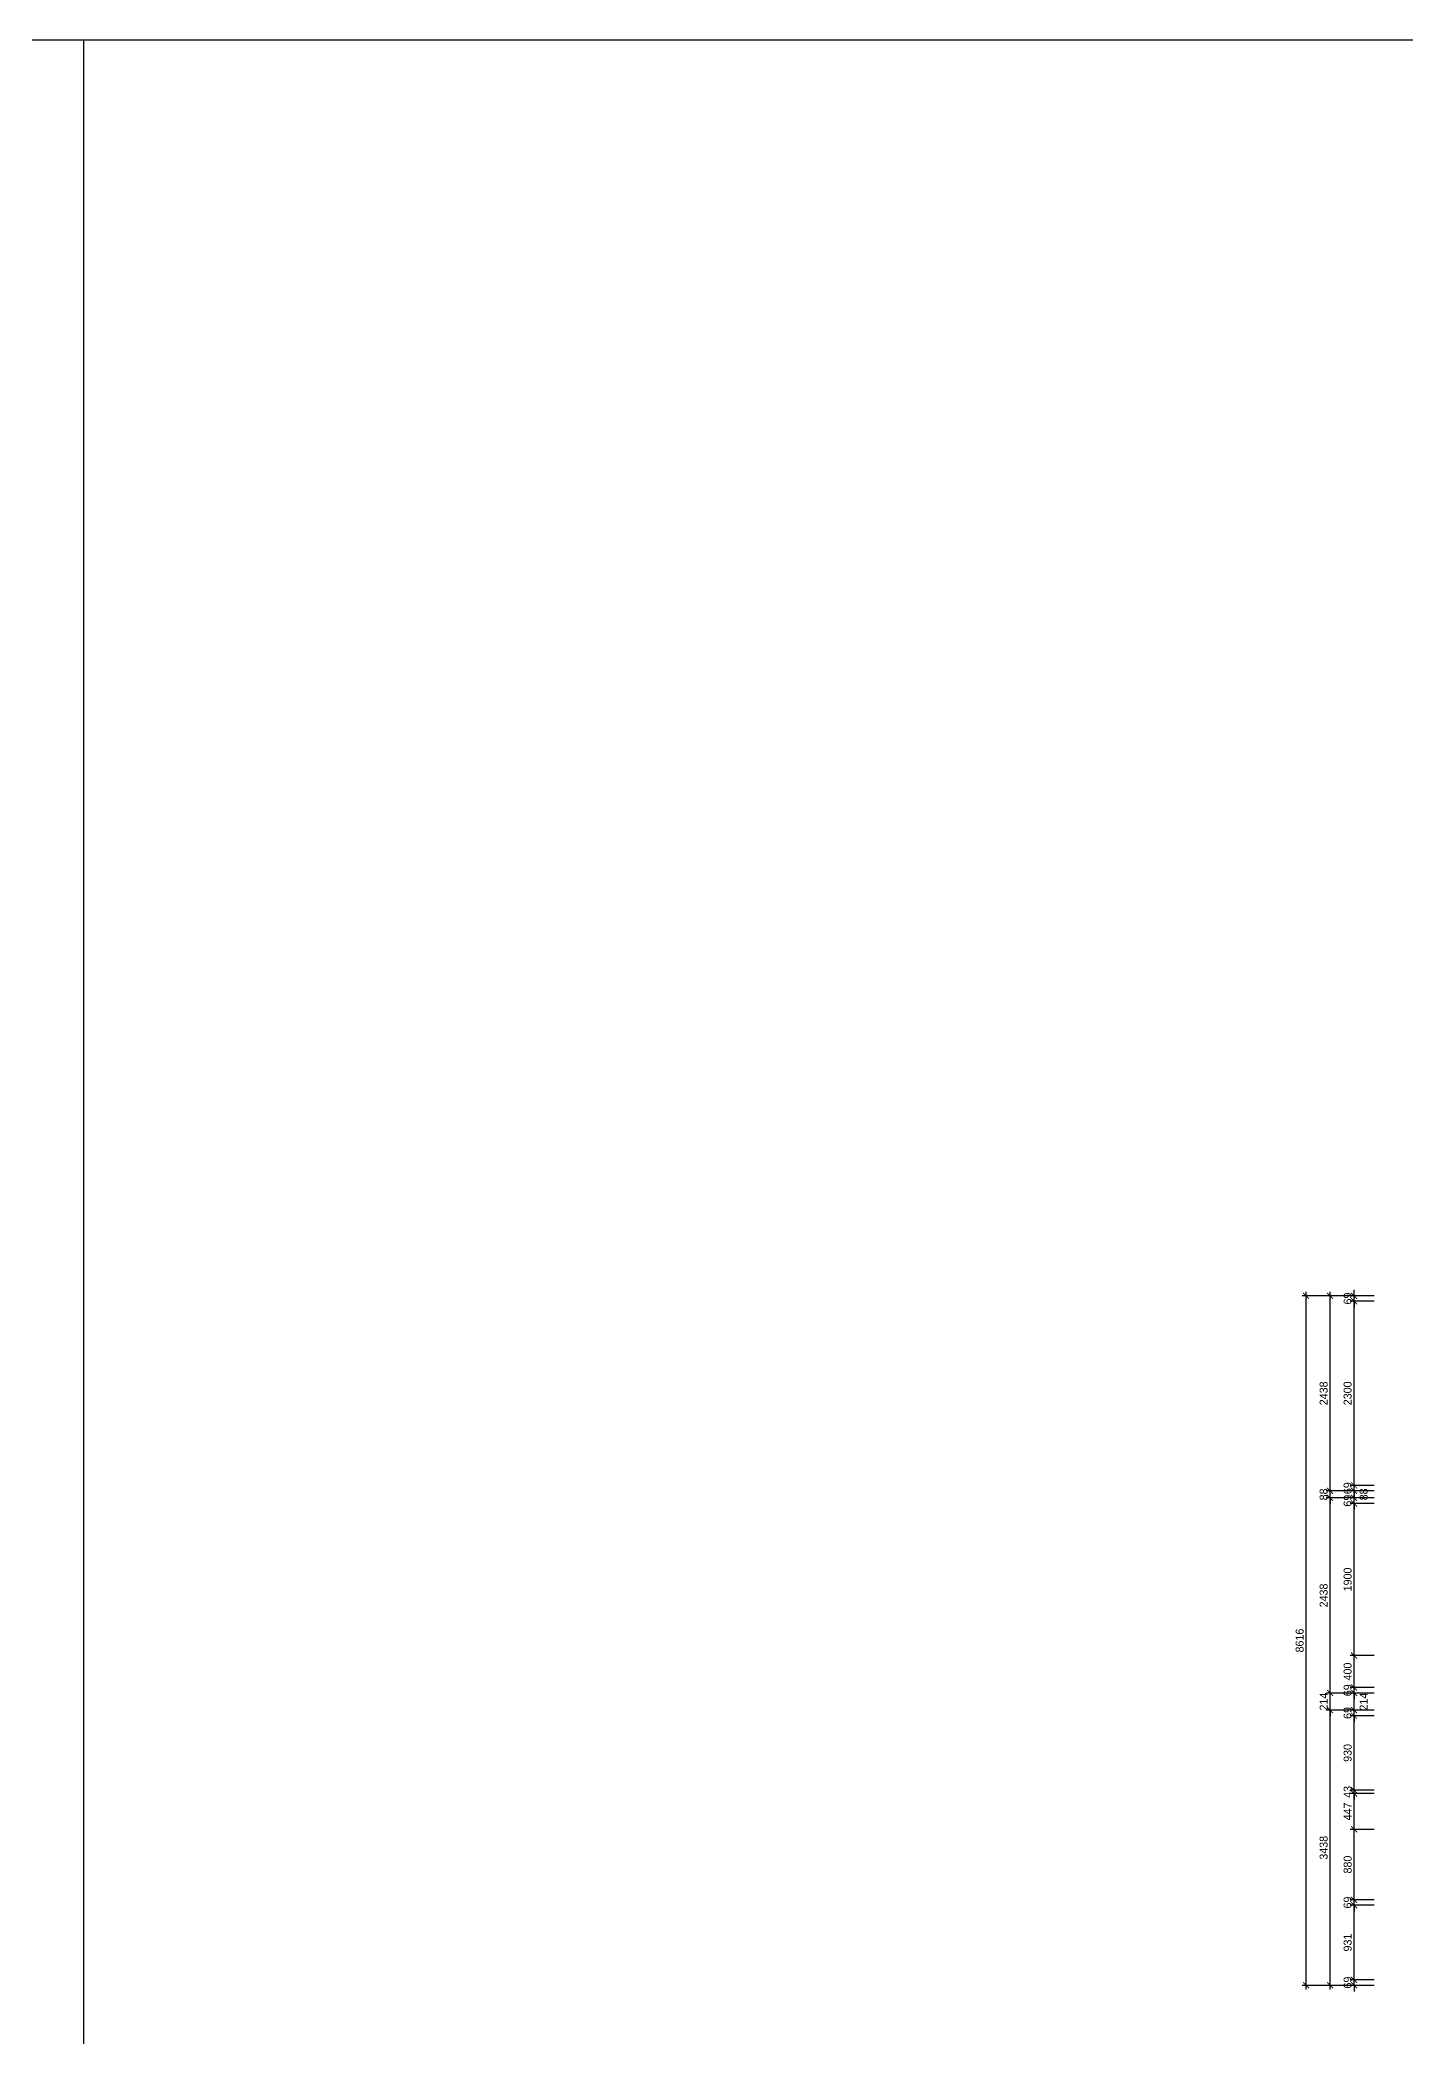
# Model space of a CAD drawing. Header units: millimetres. Extents: x 0 to 420000, y 0 to 44000.
# Drawn here: x 19449 to 36510, y 19058 to 44000 of the extents above; entities that cross this region are included whole.
import ezdxf

# ---------------------------------------------------------------- set-up
doc = ezdxf.new("R2010")
doc.units = ezdxf.units.MM
doc.header["$LTSCALE"] = 10
doc.layers.get('DEFPOINTS').update_dxf_attribs({"color": 254})
doc.layers.add('A-WALL-FULL-DIMS', color=5, linetype='Continuous')
doc.styles.add('h_arial', font='Songti SC.ttf')
doc.dimstyles.new('h_out-dim_1-050', dxfattribs={"dimscale": 0.5, "dimtxt": 200, "dimasz": 150, "dimexe": 100, "dimexo": 100, "dimgap": 60, "dimtad": 1, "dimdec": 0, "dimzin": 9, "dimdsep": 46, "dimtxsty": 'h_arial', "dimblk": 'ARCHTICK', "dimblk1": 'ARCHTICK', "dimblk2": 'ARCHTICK', "dimcen": 100, "dimdle": 100, "dimclrd": 256, "dimclre": 256, "dimclrt": 35, "dimazin": 2, "dimtfac": 1, "dimtdec": 0, "dimtix": 1, "dimtmove": 2, "dimatfit": 3, "dimldrblk": 'ARCHTICK', "dimfxl": 1, "dimtolj": 1, "dimtzin": 0, "dimarcsym": 0})

# ---------------------------------------------------------------- blocks, each defined once
blk = doc.blocks.new('_ArchTick')
at = {"color": 0, "linetype": 'ByBlock', "const_width": 0.15}
blk.add_lwpolyline([(-0.5, -0.5), (0.5, 0.5)], dxfattribs=at)
blk = doc.blocks.new('*D15')
at = {"layer": 'A-WALL-FULL-DIMS', "lineweight": -2, "transparency": 16777216}
for p, q in [((35522.3, 28308), (35222.3, 28308)), ((35272.3, 19642), (35272.3, 28358)), ((35522.3, 19692), (35222.3, 19692))]:
    blk.add_line(p, q, dxfattribs=at)
at = {"layer": 'DEFPOINTS', "color": 0, "transparency": 16777216}
for p in [(35272.3, 28308), (35572.3, 28308), (35572.3, 19692)]:
    blk.add_point(p, dxfattribs=at)
at = {"layer": 'A-WALL-FULL-DIMS', "lineweight": -2, "transparency": 16777216, "xscale": 75, "yscale": 75, "zscale": 75}
for p, rotation in [((35272.3, 28308), 90), ((35272.3, 19692), 270)]:
    blk.add_blockref('_ArchTick', p, dxfattribs=dict(at, rotation=rotation))
at = {"layer": 'A-WALL-FULL-DIMS', "color": 35, "transparency": 16777216, "insert": (35192.3, 24000), "char_height": 100, "attachment_point": 5, "rotation": 90, "style": 'h_arial'}
blk.add_mtext('\\A1;8616', dxfattribs=at)
blk = doc.blocks.new('*D19')
at = {"layer": 'A-WALL-FULL-DIMS', "lineweight": -2, "transparency": 16777216}
for p, q in [((35822.3, 23130), (35522.3, 23130)), ((35572.3, 19642), (35572.3, 23180)), ((35822.3, 19692), (35522.3, 19692))]:
    blk.add_line(p, q, dxfattribs=at)
at = {"layer": 'DEFPOINTS', "color": 0, "transparency": 16777216}
for p in [(35572.3, 23130), (35872.3, 23130), (35872.3, 19692)]:
    blk.add_point(p, dxfattribs=at)
at = {"layer": 'A-WALL-FULL-DIMS', "lineweight": -2, "transparency": 16777216, "xscale": 75, "yscale": 75, "zscale": 75}
for p, rotation in [((35572.3, 23130), 90), ((35572.3, 19692), 270)]:
    blk.add_blockref('_ArchTick', p, dxfattribs=dict(at, rotation=rotation))
at = {"layer": 'A-WALL-FULL-DIMS', "color": 35, "transparency": 16777216, "insert": (35492.3, 21411), "char_height": 100, "attachment_point": 5, "rotation": 90, "style": 'h_arial'}
blk.add_mtext('\\A1;3438', dxfattribs=at)
blk = doc.blocks.new('*D20')
at = {"layer": 'A-WALL-FULL-DIMS', "lineweight": -2, "transparency": 16777216}
for p, q in [((35822.3, 23344.4), (35522.3, 23344.4)), ((35572.3, 23344.4), (35572.3, 23419.4)), ((35572.3, 23130), (35572.3, 23344.4)), ((35822.3, 23130), (35522.3, 23130)), ((35572.3, 23130), (35572.3, 23055))]:
    blk.add_line(p, q, dxfattribs=at)
at = {"layer": 'DEFPOINTS', "color": 0, "transparency": 16777216}
for p in [(35572.3, 23344.4), (35872.3, 23344.4), (35872.3, 23130)]:
    blk.add_point(p, dxfattribs=at)
at = {"layer": 'A-WALL-FULL-DIMS', "lineweight": -2, "transparency": 16777216, "xscale": 75, "yscale": 75, "zscale": 75}
for p, rotation in [((35572.3, 23344.4), 270), ((35572.3, 23130), 90)]:
    blk.add_blockref('_ArchTick', p, dxfattribs=dict(at, rotation=rotation))
at = {"layer": 'A-WALL-FULL-DIMS', "color": 35, "transparency": 16777216, "insert": (35492.3, 23237.2), "char_height": 100, "attachment_point": 5, "rotation": 90, "style": 'h_arial'}
blk.add_mtext('\\A1;214', dxfattribs=at)
blk = doc.blocks.new('*D21')
at = {"layer": 'A-WALL-FULL-DIMS', "lineweight": -2, "transparency": 16777216}
for p, q in [((35822.3, 25782.4), (35522.3, 25782.4)), ((35572.3, 23294.4), (35572.3, 25832.4)), ((35822.3, 23344.4), (35522.3, 23344.4))]:
    blk.add_line(p, q, dxfattribs=at)
at = {"layer": 'DEFPOINTS', "color": 0, "transparency": 16777216}
for p in [(35572.3, 25782.4), (35872.3, 25782.4), (35872.3, 23344.4)]:
    blk.add_point(p, dxfattribs=at)
at = {"layer": 'A-WALL-FULL-DIMS', "lineweight": -2, "transparency": 16777216, "xscale": 75, "yscale": 75, "zscale": 75}
for p, rotation in [((35572.3, 25782.4), 90), ((35572.3, 23344.4), 270)]:
    blk.add_blockref('_ArchTick', p, dxfattribs=dict(at, rotation=rotation))
at = {"layer": 'A-WALL-FULL-DIMS', "color": 35, "transparency": 16777216, "insert": (35492.3, 24563.4), "char_height": 100, "attachment_point": 5, "rotation": 90, "style": 'h_arial'}
blk.add_mtext('\\A1;2438', dxfattribs=at)
blk = doc.blocks.new('*D22')
at = {"layer": 'A-WALL-FULL-DIMS', "lineweight": -2, "transparency": 16777216}
for p, q in [((35572.3, 25870), (35572.3, 25945)), ((35822.3, 25870), (35522.3, 25870)), ((35822.3, 25782.4), (35522.3, 25782.4)), ((35572.3, 25782.4), (35572.3, 25870)), ((35572.3, 25782.4), (35572.3, 25707.4))]:
    blk.add_line(p, q, dxfattribs=at)
at = {"layer": 'DEFPOINTS', "color": 0, "transparency": 16777216}
for p in [(35572.3, 25870), (35872.3, 25870), (35872.3, 25782.4)]:
    blk.add_point(p, dxfattribs=at)
at = {"layer": 'A-WALL-FULL-DIMS', "lineweight": -2, "transparency": 16777216, "xscale": 75, "yscale": 75, "zscale": 75}
for p, rotation in [((35572.3, 25870), 270), ((35572.3, 25782.4), 90)]:
    blk.add_blockref('_ArchTick', p, dxfattribs=dict(at, rotation=rotation))
at = {"layer": 'A-WALL-FULL-DIMS', "color": 35, "transparency": 16777216, "insert": (35492.3, 25826.2), "char_height": 100, "attachment_point": 5, "rotation": 90, "style": 'h_arial'}
blk.add_mtext('\\A1;88', dxfattribs=at)
blk = doc.blocks.new('*D23')
at = {"layer": 'A-WALL-FULL-DIMS', "lineweight": -2, "transparency": 16777216}
for p, q in [((35822.3, 28308), (35522.3, 28308)), ((35572.3, 25820), (35572.3, 28358)), ((35822.3, 25870), (35522.3, 25870))]:
    blk.add_line(p, q, dxfattribs=at)
at = {"layer": 'DEFPOINTS', "color": 0, "transparency": 16777216}
for p in [(35572.3, 28308), (35872.3, 28308), (35872.3, 25870)]:
    blk.add_point(p, dxfattribs=at)
at = {"layer": 'A-WALL-FULL-DIMS', "lineweight": -2, "transparency": 16777216, "xscale": 75, "yscale": 75, "zscale": 75}
for p, rotation in [((35572.3, 28308), 90), ((35572.3, 25870), 270)]:
    blk.add_blockref('_ArchTick', p, dxfattribs=dict(at, rotation=rotation))
at = {"layer": 'A-WALL-FULL-DIMS', "color": 35, "transparency": 16777216, "insert": (35492.3, 27089), "char_height": 100, "attachment_point": 5, "rotation": 90, "style": 'h_arial'}
blk.add_mtext('\\A1;2438', dxfattribs=at)
blk = doc.blocks.new('*D34')
at = {"layer": 'A-WALL-FULL-DIMS', "lineweight": -2, "transparency": 16777216}
for p, q in [((36122.3, 19761), (35822.3, 19761)), ((35872.3, 19761), (35872.3, 19836)), ((35872.3, 19692), (35872.3, 19761)), ((36122.3, 19692), (35822.3, 19692)), ((35872.3, 19692), (35872.3, 19617))]:
    blk.add_line(p, q, dxfattribs=at)
at = {"layer": 'DEFPOINTS', "color": 0, "transparency": 16777216}
for p in [(35872.3, 19761), (36172.3, 19761), (36172.3, 19692)]:
    blk.add_point(p, dxfattribs=at)
at = {"layer": 'A-WALL-FULL-DIMS', "lineweight": -2, "transparency": 16777216, "xscale": 75, "yscale": 75, "zscale": 75}
for p, rotation in [((35872.3, 19761), 270), ((35872.3, 19692), 90)]:
    blk.add_blockref('_ArchTick', p, dxfattribs=dict(at, rotation=rotation))
at = {"layer": 'A-WALL-FULL-DIMS', "color": 35, "transparency": 16777216, "insert": (35792.3, 19726.5), "char_height": 100, "attachment_point": 5, "rotation": 90, "style": 'h_arial'}
blk.add_mtext('\\A1;69', dxfattribs=at)
blk = doc.blocks.new('*D35')
at = {"layer": 'A-WALL-FULL-DIMS', "lineweight": -2, "transparency": 16777216}
for p, q in [((35872.3, 19711), (35872.3, 20742)), ((36122.3, 20692), (35822.3, 20692)), ((36122.3, 19761), (35822.3, 19761))]:
    blk.add_line(p, q, dxfattribs=at)
at = {"layer": 'DEFPOINTS', "color": 0, "transparency": 16777216}
for p in [(35872.3, 20692), (36172.3, 20692), (36172.3, 19761)]:
    blk.add_point(p, dxfattribs=at)
at = {"layer": 'A-WALL-FULL-DIMS', "lineweight": -2, "transparency": 16777216, "xscale": 75, "yscale": 75, "zscale": 75}
for p, rotation in [((35872.3, 20692), 90), ((35872.3, 19761), 270)]:
    blk.add_blockref('_ArchTick', p, dxfattribs=dict(at, rotation=rotation))
at = {"layer": 'A-WALL-FULL-DIMS', "color": 35, "transparency": 16777216, "insert": (35792.3, 20226.5), "char_height": 100, "attachment_point": 5, "rotation": 90, "style": 'h_arial'}
blk.add_mtext('\\A1;931', dxfattribs=at)
blk = doc.blocks.new('*D36')
at = {"layer": 'A-WALL-FULL-DIMS', "lineweight": -2, "transparency": 16777216}
for p, q in [((36122.3, 20761), (35822.3, 20761)), ((35872.3, 20761), (35872.3, 20836)), ((35872.3, 20692), (35872.3, 20761)), ((36122.3, 20692), (35822.3, 20692)), ((35872.3, 20692), (35872.3, 20617))]:
    blk.add_line(p, q, dxfattribs=at)
at = {"layer": 'DEFPOINTS', "color": 0, "transparency": 16777216}
for p in [(35872.3, 20761), (36172.3, 20761), (36172.3, 20692)]:
    blk.add_point(p, dxfattribs=at)
at = {"layer": 'A-WALL-FULL-DIMS', "lineweight": -2, "transparency": 16777216, "xscale": 75, "yscale": 75, "zscale": 75}
for p, rotation in [((35872.3, 20761), 270), ((35872.3, 20692), 90)]:
    blk.add_blockref('_ArchTick', p, dxfattribs=dict(at, rotation=rotation))
at = {"layer": 'A-WALL-FULL-DIMS', "color": 35, "transparency": 16777216, "insert": (35792.3, 20726.5), "char_height": 100, "attachment_point": 5, "rotation": 90, "style": 'h_arial'}
blk.add_mtext('\\A1;69', dxfattribs=at)
blk = doc.blocks.new('*D37')
at = {"layer": 'A-WALL-FULL-DIMS', "lineweight": -2, "transparency": 16777216}
for p, q in [((36122.3, 21640.98822), (35822.3, 21640.98822)), ((35872.3, 20711), (35872.3, 21690.98822)), ((36122.3, 20761), (35822.3, 20761))]:
    blk.add_line(p, q, dxfattribs=at)
at = {"layer": 'DEFPOINTS', "color": 0, "transparency": 16777216}
for p in [(35872.3, 21640.98822), (36172.3, 21640.98822), (36172.3, 20761)]:
    blk.add_point(p, dxfattribs=at)
at = {"layer": 'A-WALL-FULL-DIMS', "lineweight": -2, "transparency": 16777216, "xscale": 75, "yscale": 75, "zscale": 75}
for p, rotation in [((35872.3, 21640.98822), 90), ((35872.3, 20761), 270)]:
    blk.add_blockref('_ArchTick', p, dxfattribs=dict(at, rotation=rotation))
at = {"layer": 'A-WALL-FULL-DIMS', "color": 35, "transparency": 16777216, "insert": (35792.3, 21200.99411), "char_height": 100, "attachment_point": 5, "rotation": 90, "style": 'h_arial'}
blk.add_mtext('\\A1;880', dxfattribs=at)
blk = doc.blocks.new('*D38')
at = {"layer": 'A-WALL-FULL-DIMS', "lineweight": -2, "transparency": 16777216}
for p, q in [((36122.3, 22087.8), (35822.3, 22087.8)), ((35872.3, 21590.98822), (35872.3, 22137.8)), ((36122.3, 21640.98822), (35822.3, 21640.98822))]:
    blk.add_line(p, q, dxfattribs=at)
at = {"layer": 'DEFPOINTS', "color": 0, "transparency": 16777216}
for p in [(35872.3, 22087.8), (36172.3, 22087.8), (36172.3, 21640.98822)]:
    blk.add_point(p, dxfattribs=at)
at = {"layer": 'A-WALL-FULL-DIMS', "lineweight": -2, "transparency": 16777216, "xscale": 75, "yscale": 75, "zscale": 75}
for p, rotation in [((35872.3, 22087.8), 90), ((35872.3, 21640.98822), 270)]:
    blk.add_blockref('_ArchTick', p, dxfattribs=dict(at, rotation=rotation))
at = {"layer": 'A-WALL-FULL-DIMS', "color": 35, "transparency": 16777216, "insert": (35792.3, 21864.39411), "char_height": 100, "attachment_point": 5, "rotation": 90, "style": 'h_arial'}
blk.add_mtext('\\A1;447', dxfattribs=at)
blk = doc.blocks.new('*D39')
at = {"layer": 'A-WALL-FULL-DIMS', "lineweight": -2, "transparency": 16777216}
for p, q in [((35872.3, 22130.8), (35872.3, 22205.8)), ((36122.3, 22130.8), (35822.3, 22130.8)), ((36122.3, 22087.8), (35822.3, 22087.8)), ((35872.3, 22087.8), (35872.3, 22130.8)), ((35872.3, 22087.8), (35872.3, 22012.8))]:
    blk.add_line(p, q, dxfattribs=at)
at = {"layer": 'DEFPOINTS', "color": 0, "transparency": 16777216}
for p in [(35872.3, 22130.8), (36172.3, 22130.8), (36172.3, 22087.8)]:
    blk.add_point(p, dxfattribs=at)
at = {"layer": 'A-WALL-FULL-DIMS', "lineweight": -2, "transparency": 16777216, "xscale": 75, "yscale": 75, "zscale": 75}
for p, rotation in [((35872.3, 22130.8), 270), ((35872.3, 22087.8), 90)]:
    blk.add_blockref('_ArchTick', p, dxfattribs=dict(at, rotation=rotation))
at = {"layer": 'A-WALL-FULL-DIMS', "color": 35, "transparency": 16777216, "insert": (35792.3, 22109.3), "char_height": 100, "attachment_point": 5, "rotation": 90, "style": 'h_arial'}
blk.add_mtext('\\A1;43', dxfattribs=at)
blk = doc.blocks.new('*D40')
at = {"layer": 'A-WALL-FULL-DIMS', "lineweight": -2, "transparency": 16777216}
for p, q in [((36122.3, 23061), (35822.3, 23061)), ((35872.3, 22080.8), (35872.3, 23111)), ((36122.3, 22130.8), (35822.3, 22130.8))]:
    blk.add_line(p, q, dxfattribs=at)
at = {"layer": 'DEFPOINTS', "color": 0, "transparency": 16777216}
for p in [(35872.3, 23061), (36172.3, 23061), (36172.3, 22130.8)]:
    blk.add_point(p, dxfattribs=at)
at = {"layer": 'A-WALL-FULL-DIMS', "lineweight": -2, "transparency": 16777216, "xscale": 75, "yscale": 75, "zscale": 75}
for p, rotation in [((35872.3, 23061), 90), ((35872.3, 22130.8), 270)]:
    blk.add_blockref('_ArchTick', p, dxfattribs=dict(at, rotation=rotation))
at = {"layer": 'A-WALL-FULL-DIMS', "color": 35, "transparency": 16777216, "insert": (35792.3, 22595.9), "char_height": 100, "attachment_point": 5, "rotation": 90, "style": 'h_arial'}
blk.add_mtext('\\A1;930', dxfattribs=at)
blk = doc.blocks.new('*D41')
at = {"layer": 'A-WALL-FULL-DIMS', "lineweight": -2, "transparency": 16777216}
for p, q in [((35872.3, 23130), (35872.3, 23205)), ((36122.3, 23130), (35822.3, 23130)), ((36122.3, 23061), (35822.3, 23061)), ((35872.3, 23061), (35872.3, 23130)), ((35872.3, 23061), (35872.3, 22986))]:
    blk.add_line(p, q, dxfattribs=at)
at = {"layer": 'DEFPOINTS', "color": 0, "transparency": 16777216}
for p in [(35872.3, 23130), (36172.3, 23130), (36172.3, 23061)]:
    blk.add_point(p, dxfattribs=at)
at = {"layer": 'A-WALL-FULL-DIMS', "lineweight": -2, "transparency": 16777216, "xscale": 75, "yscale": 75, "zscale": 75}
for p, rotation in [((35872.3, 23130), 270), ((35872.3, 23061), 90)]:
    blk.add_blockref('_ArchTick', p, dxfattribs=dict(at, rotation=rotation))
at = {"layer": 'A-WALL-FULL-DIMS', "color": 35, "transparency": 16777216, "insert": (35792.3, 23095.5), "char_height": 100, "attachment_point": 5, "rotation": 90, "style": 'h_arial'}
blk.add_mtext('\\A1;69', dxfattribs=at)
blk = doc.blocks.new('*D42')
at = {"layer": 'A-WALL-FULL-DIMS', "lineweight": -2, "transparency": 16777216}
for p, q in [((36122.3, 23344.4), (35822.3, 23344.4)), ((35872.3, 23080), (35872.3, 23394.4)), ((36122.3, 23130), (35822.3, 23130))]:
    blk.add_line(p, q, dxfattribs=at)
at = {"layer": 'DEFPOINTS', "color": 0, "transparency": 16777216}
for p in [(35872.3, 23344.4), (36172.3, 23344.4), (36172.3, 23130)]:
    blk.add_point(p, dxfattribs=at)
at = {"layer": 'A-WALL-FULL-DIMS', "lineweight": -2, "transparency": 16777216, "xscale": 75, "yscale": 75, "zscale": 75}
for p, rotation in [((35872.3, 23344.4), 90), ((35872.3, 23130), 270)]:
    blk.add_blockref('_ArchTick', p, dxfattribs=dict(at, rotation=rotation))
at = {"layer": 'A-WALL-FULL-DIMS', "color": 35, "transparency": 16777216, "insert": (35992.3, 23237.2), "char_height": 100, "attachment_point": 5, "rotation": 90, "style": 'h_arial'}
blk.add_mtext('\\A1;214', dxfattribs=at)
blk = doc.blocks.new('*D43')
at = {"layer": 'A-WALL-FULL-DIMS', "lineweight": -2, "transparency": 16777216}
for p, q in [((35872.3, 23413.4), (35872.3, 23488.4)), ((36122.3, 23413.4), (35822.3, 23413.4)), ((36122.3, 23344.4), (35822.3, 23344.4)), ((35872.3, 23344.4), (35872.3, 23413.4)), ((35872.3, 23344.4), (35872.3, 23269.4))]:
    blk.add_line(p, q, dxfattribs=at)
at = {"layer": 'DEFPOINTS', "color": 0, "transparency": 16777216}
for p in [(35872.3, 23413.4), (36172.3, 23413.4), (36172.3, 23344.4)]:
    blk.add_point(p, dxfattribs=at)
at = {"layer": 'A-WALL-FULL-DIMS', "lineweight": -2, "transparency": 16777216, "xscale": 75, "yscale": 75, "zscale": 75}
for p, rotation in [((35872.3, 23413.4), 270), ((35872.3, 23344.4), 90)]:
    blk.add_blockref('_ArchTick', p, dxfattribs=dict(at, rotation=rotation))
at = {"layer": 'A-WALL-FULL-DIMS', "color": 35, "transparency": 16777216, "insert": (35792.3, 23378.9), "char_height": 100, "attachment_point": 5, "rotation": 90, "style": 'h_arial'}
blk.add_mtext('\\A1;69', dxfattribs=at)
blk = doc.blocks.new('*D44')
at = {"layer": 'A-WALL-FULL-DIMS', "lineweight": -2, "transparency": 16777216}
for p, q in [((36122, 23813), (35822, 23813)), ((35872, 23363), (35872, 23863)), ((36122, 23413), (35822, 23413))]:
    blk.add_line(p, q, dxfattribs=at)
at = {"layer": 'DEFPOINTS', "color": 0, "transparency": 16777216}
for p in [(35872, 23813), (36172, 23813), (36172, 23413)]:
    blk.add_point(p, dxfattribs=at)
at = {"layer": 'A-WALL-FULL-DIMS', "lineweight": -2, "transparency": 16777216, "xscale": 75, "yscale": 75, "zscale": 75}
for p, rotation in [((35872, 23813), 90), ((35872, 23413), 270)]:
    blk.add_blockref('_ArchTick', p, dxfattribs=dict(at, rotation=rotation))
at = {"layer": 'A-WALL-FULL-DIMS', "color": 35, "transparency": 16777216, "insert": (35792, 23613), "char_height": 100, "attachment_point": 5, "rotation": 90, "style": 'h_arial'}
blk.add_mtext('\\A1;400', dxfattribs=at)
blk = doc.blocks.new('*D45')
at = {"layer": 'A-WALL-FULL-DIMS', "lineweight": -2, "transparency": 16777216}
for p, q in [((36122.3, 25713.373605), (35822.3, 25713.373605)), ((35872.3, 23763.426395), (35872.3, 25763.373605)), ((36122.3, 23813.426395), (35822.3, 23813.426395))]:
    blk.add_line(p, q, dxfattribs=at)
at = {"layer": 'DEFPOINTS', "color": 0, "transparency": 16777216}
for p in [(35872.3, 25713.373605), (36172.3, 25713.373605), (36172.3, 23813.426395)]:
    blk.add_point(p, dxfattribs=at)
at = {"layer": 'A-WALL-FULL-DIMS', "lineweight": -2, "transparency": 16777216, "xscale": 75, "yscale": 75, "zscale": 75}
for p, rotation in [((35872.3, 25713.373605), 90), ((35872.3, 23813.426395), 270)]:
    blk.add_blockref('_ArchTick', p, dxfattribs=dict(at, rotation=rotation))
at = {"layer": 'A-WALL-FULL-DIMS', "color": 35, "transparency": 16777216, "insert": (35792.3, 24763.4), "char_height": 100, "attachment_point": 5, "rotation": 90, "style": 'h_arial'}
blk.add_mtext('\\A1;1900', dxfattribs=at)
blk = doc.blocks.new('*D46')
at = {"layer": 'A-WALL-FULL-DIMS', "lineweight": -2, "transparency": 16777216}
for p, q in [((36122, 25782), (35822, 25782)), ((36122, 25713), (35822, 25713)), ((35872, 25782), (35872, 25857)), ((35872, 25713), (35872, 25782)), ((35872, 25713), (35872, 25638))]:
    blk.add_line(p, q, dxfattribs=at)
at = {"layer": 'DEFPOINTS', "color": 0, "transparency": 16777216}
for p in [(35872, 25782), (36172, 25782), (36172, 25713)]:
    blk.add_point(p, dxfattribs=at)
at = {"layer": 'A-WALL-FULL-DIMS', "lineweight": -2, "transparency": 16777216, "xscale": 75, "yscale": 75, "zscale": 75}
for p, rotation in [((35872, 25782), 270), ((35872, 25713), 90)]:
    blk.add_blockref('_ArchTick', p, dxfattribs=dict(at, rotation=rotation))
at = {"layer": 'A-WALL-FULL-DIMS', "color": 35, "transparency": 16777216, "insert": (35792, 25748), "char_height": 100, "attachment_point": 5, "rotation": 90, "style": 'h_arial'}
blk.add_mtext('\\A1;69', dxfattribs=at)
blk = doc.blocks.new('*D47')
at = {"layer": 'A-WALL-FULL-DIMS', "lineweight": -2, "transparency": 16777216}
for p, q in [((36122.3, 25870), (35822.3, 25870)), ((36122.3, 25782.4), (35822.3, 25782.4)), ((35872.3, 25732.4), (35872.3, 25920))]:
    blk.add_line(p, q, dxfattribs=at)
at = {"layer": 'DEFPOINTS', "color": 0, "transparency": 16777216}
for p in [(35872.3, 25870), (36172.3, 25870), (36172.3, 25782.4)]:
    blk.add_point(p, dxfattribs=at)
at = {"layer": 'A-WALL-FULL-DIMS', "lineweight": -2, "transparency": 16777216, "xscale": 75, "yscale": 75, "zscale": 75}
for p, rotation in [((35872.3, 25870), 90), ((35872.3, 25782.4), 270)]:
    blk.add_blockref('_ArchTick', p, dxfattribs=dict(at, rotation=rotation))
at = {"layer": 'A-WALL-FULL-DIMS', "color": 35, "transparency": 16777216, "insert": (35992.3, 25826.2), "char_height": 100, "attachment_point": 5, "rotation": 90, "style": 'h_arial'}
blk.add_mtext('\\A1;88', dxfattribs=at)
blk = doc.blocks.new('*D48')
at = {"layer": 'A-WALL-FULL-DIMS', "lineweight": -2, "transparency": 16777216}
for p, q in [((35872, 25939), (35872, 26014)), ((36122, 25939), (35822, 25939)), ((36122, 25870), (35822, 25870)), ((35872, 25870), (35872, 25939)), ((35872, 25870), (35872, 25795))]:
    blk.add_line(p, q, dxfattribs=at)
at = {"layer": 'DEFPOINTS', "color": 0, "transparency": 16777216}
for p in [(35872, 25939), (36172, 25939), (36172, 25870)]:
    blk.add_point(p, dxfattribs=at)
at = {"layer": 'A-WALL-FULL-DIMS', "lineweight": -2, "transparency": 16777216, "xscale": 75, "yscale": 75, "zscale": 75}
for p, rotation in [((35872, 25939), 270), ((35872, 25870), 90)]:
    blk.add_blockref('_ArchTick', p, dxfattribs=dict(at, rotation=rotation))
at = {"layer": 'A-WALL-FULL-DIMS', "color": 35, "transparency": 16777216, "insert": (35792, 25904), "char_height": 100, "attachment_point": 5, "rotation": 90, "style": 'h_arial'}
blk.add_mtext('\\A1;69', dxfattribs=at)
blk = doc.blocks.new('*D49')
at = {"layer": 'A-WALL-FULL-DIMS', "lineweight": -2, "transparency": 16777216}
for p, q in [((36122, 28239), (35822, 28239)), ((35872, 25889), (35872, 28289)), ((36122, 25939), (35822, 25939))]:
    blk.add_line(p, q, dxfattribs=at)
at = {"layer": 'DEFPOINTS', "color": 0, "transparency": 16777216}
for p in [(35872, 28239), (36172, 28239), (36172, 25939)]:
    blk.add_point(p, dxfattribs=at)
at = {"layer": 'A-WALL-FULL-DIMS', "lineweight": -2, "transparency": 16777216, "xscale": 75, "yscale": 75, "zscale": 75}
for p, rotation in [((35872, 28239), 90), ((35872, 25939), 270)]:
    blk.add_blockref('_ArchTick', p, dxfattribs=dict(at, rotation=rotation))
at = {"layer": 'A-WALL-FULL-DIMS', "color": 35, "transparency": 16777216, "insert": (35792, 27089), "char_height": 100, "attachment_point": 5, "rotation": 90, "style": 'h_arial'}
blk.add_mtext('\\A1;2300', dxfattribs=at)
blk = doc.blocks.new('*D50')
at = {"layer": 'A-WALL-FULL-DIMS', "lineweight": -2, "transparency": 16777216}
for p, q in [((36122.3, 28308), (35822.3, 28308)), ((36122.3, 28239), (35822.3, 28239)), ((35872.3, 28308), (35872.3, 28383)), ((35872.3, 28239), (35872.3, 28308)), ((35872.3, 28239), (35872.3, 28164))]:
    blk.add_line(p, q, dxfattribs=at)
at = {"layer": 'DEFPOINTS', "color": 0, "transparency": 16777216}
for p in [(35872.3, 28308), (36172.3, 28308), (36172.3, 28239)]:
    blk.add_point(p, dxfattribs=at)
at = {"layer": 'A-WALL-FULL-DIMS', "lineweight": -2, "transparency": 16777216, "xscale": 75, "yscale": 75, "zscale": 75}
for p, rotation in [((35872.3, 28308), 270), ((35872.3, 28239), 90)]:
    blk.add_blockref('_ArchTick', p, dxfattribs=dict(at, rotation=rotation))
at = {"layer": 'A-WALL-FULL-DIMS', "color": 35, "transparency": 16777216, "insert": (35792.3, 28273.5), "char_height": 100, "attachment_point": 5, "rotation": 90, "style": 'h_arial'}
blk.add_mtext('\\A1;69', dxfattribs=at)
blk = doc.blocks.new('home_blk_13')
for p, q in [((0, 44000), (420000, 44000)), ((20000, 0), (20000, 44000))]:
    blk.add_line(p, q)

msp = doc.modelspace()

# ---------------------------------------------------------------- block references
at = {"color": 0, "linetype": 'ByBlock'}
msp.add_blockref('home_blk_13', (0, 0), dxfattribs=at)

# ---------------------------------------------------------------- dimensions: what is measured, and where the dimension line sits
at = {"layer": 'A-WALL-FULL-DIMS'}
for base, p1, p2, picture, middle in [((35272.3, 28308), (35572.3, 19692), (35572.3, 28308), '*D15', (35192.3, 24000)), ((35572.3, 28308), (35872.3, 25870), (35872.3, 28308), '*D23', (35492.3, 27089)), ((35872.3, 28308), (36172.3, 28239), (36172.3, 28308), '*D50', (35792.3, 28273.5)), ((35872.3, 28239), (36172.3, 25938.9), (36172.3, 28239), '*D49', (35792.3, 27088.9)), ((35572.3, 25870), (35872.3, 25782.4), (35872.3, 25870), '*D22', (35492.3, 25826.2)), ((35872.3, 25938.9), (36172.3, 25870), (36172.3, 25938.9), '*D48', (35792.3, 25904.4)), ((35572.3, 25782.4), (35872.3, 23344.4), (35872.3, 25782.4), '*D21', (35492.3, 24563.4)), ((35872.3, 25782.4), (36172.3, 25713.4), (36172.3, 25782.4), '*D46', (35792.3, 25747.9)), ((35872.3, 25713.4), (36172.3, 23813.4), (36172.3, 25713.4), '*D45', (35792.3, 24763.4)), ((35872.3, 23813.4), (36172.3, 23413.4), (36172.3, 23813.4), '*D44', (35792.3, 23613.4)), ((35872.3, 23413.4), (36172.3, 23344.4), (36172.3, 23413.4), '*D43', (35792.3, 23378.9)), ((35572.3, 23344.4), (35872.3, 23130), (35872.3, 23344.4), '*D20', (35492.3, 23237.2)), ((35872.3, 23130), (36172.3, 23061), (36172.3, 23130), '*D41', (35792.3, 23095.5)), ((35572.3, 23130), (35872.3, 19692), (35872.3, 23130), '*D19', (35492.3, 21411)), ((35872.3, 23061), (36172.3, 22130.8), (36172.3, 23061), '*D40', (35792.3, 22595.9)), ((35872.3, 22130.8), (36172.3, 22087.8), (36172.3, 22130.8), '*D39', (35792.3, 22109.3)), ((35872.3, 22087.8), (36172.3, 21641), (36172.3, 22087.8), '*D38', (35792.3, 21864.4)), ((35872.3, 21641), (36172.3, 20761), (36172.3, 21641), '*D37', (35792.3, 21201)), ((35872.3, 20761), (36172.3, 20692), (36172.3, 20761), '*D36', (35792.3, 20726.5)), ((35872.3, 20692), (36172.3, 19761), (36172.3, 20692), '*D35', (35792.3, 20226.5)), ((35872.3, 19761), (36172.3, 19692), (36172.3, 19761), '*D34', (35792.3, 19726.5))]:
    dim = msp.add_linear_dim(base=base, p1=p1, p2=p2, angle=89.99998, dimstyle='h_out-dim_1-050', dxfattribs=at)
    dim.commit()
    dim.dimension.update_dxf_attribs({"geometry": picture, "text_midpoint": middle})
for base, p1, p2, picture, middle in [((35872.3, 25870), (36172.3, 25782.4), (36172.3, 25870), '*D47', (35992.3, 25826.2)), ((35872.3, 23344.4), (36172.3, 23130), (36172.3, 23344.4), '*D42', (35992.3, 23237.2))]:
    dim = msp.add_linear_dim(base=base, p1=p1, p2=p2, angle=89.99998, dimstyle='h_out-dim_1-050', dxfattribs=at)
    dim.commit()
    dim.dimension.update_dxf_attribs({"geometry": picture, "text_midpoint": middle, "dimtype": 160})

doc.saveas('drawing.dxf')
